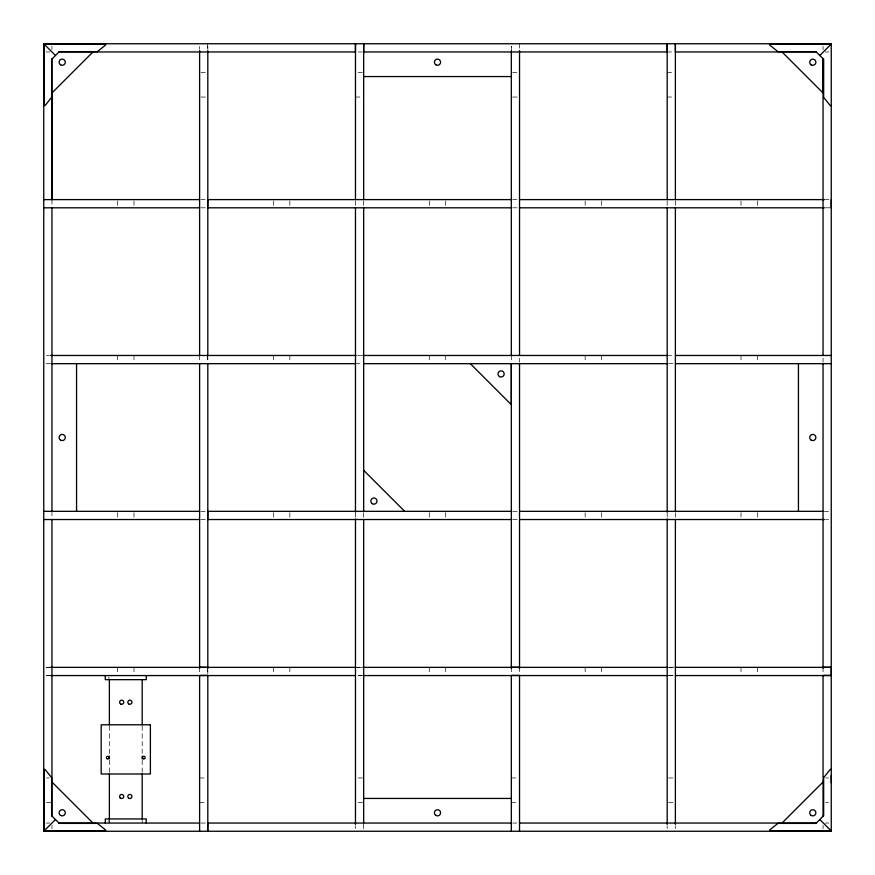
<?xml version="1.0" encoding="UTF-8"?>
<svg xmlns="http://www.w3.org/2000/svg" width="875" height="875" viewBox="0 0 875 875"><rect width="100%" height="100%" fill="white"/><g stroke="black" fill="none" stroke-linecap="round" stroke-linejoin="round"><path stroke-width="0.66" stroke-dasharray="4.38 3.28" d="M46.091 667.319L51.953 667.188M355.469 667.362L362.502 667.209M674.22 667.209L667.188 667.362L674.023 667.362M46.211 51.953L49.656 51.953M358.203 51.953L362.305 51.953M667.188 51.953L674.023 51.953M825.344 51.953L828.789 51.953M200.977 72.494L207.812 72.494M358.203 72.494L362.305 72.494M512.695 72.494L516.797 72.494M667.188 72.494L674.023 72.494M200.977 97.037L207.812 97.037M355.469 97.037L362.305 97.037M512.695 97.037L519.531 97.037M667.188 97.037L674.023 97.037M200.977 199.609L205.078 199.609M512.695 199.609L516.797 199.609M825.387 199.609L828.909 199.609M200.944 207.812L207.812 207.812M512.695 207.812L519.531 207.812M825.387 207.812L831.25 207.812M46.484 355.469L49.219 355.469M357.438 355.469L362.305 355.469M667.188 355.469L674.023 355.469M46.091 363.672L51.953 363.672M355.469 363.672L362.305 363.672M668.555 363.672L674.023 363.672M200.977 511.328L205.078 511.328M512.695 511.328L519.531 511.328M824.414 511.328L828.516 511.328M200.944 519.531L207.812 519.531M512.695 519.531L519.531 519.531M825.781 519.531L828.516 519.531M46.484 667.362L49.219 667.362M357.438 667.362L363.672 667.362M46.484 675.391L51.953 675.391M358.203 675.391L362.305 675.391M668.555 675.391L674.023 675.391M46.484 675.566L49.219 675.566M358.203 675.566L362.305 675.566M668.555 675.566L674.023 675.566M46.484 777.962L49.219 777.962M199.609 777.962L206.445 777.962M358.203 777.962L363.672 777.962M511.328 777.962L516.797 777.962M668.555 777.962L675.391 777.962M825.781 777.962L828.516 777.962M46.484 802.506L51.953 802.506M199.609 802.506L206.445 802.506M358.203 802.506L363.672 802.506M511.328 802.506L516.797 802.506M668.555 802.506L675.391 802.506M825.781 802.506L828.516 802.506M46.211 823.047L49.656 823.047M200.977 823.047L207.812 823.047M512.695 823.047L516.797 823.047M825.344 823.047L828.789 823.047M207.638 43.75L207.758 49.612M207.638 355.469L207.791 362.502M207.638 667.362L207.758 673.225M823.047 46.211L823.047 49.656M823.047 358.203L823.047 362.305M823.047 667.362L823.047 674.198M823.047 825.344L823.047 828.789M757.422 200.977L757.422 207.812M757.422 355.469L757.422 362.305M757.422 512.695L757.422 519.531M757.422 667.362L757.422 674.198M741.016 200.977L741.016 207.812M741.016 355.469L741.016 362.305M741.016 512.695L741.016 519.531M741.016 667.362L741.016 674.198M675.391 200.977L675.391 207.812M675.391 512.695L675.391 519.531M675.391 825.781L675.391 828.516M667.188 200.977L667.188 207.812M667.188 512.695L667.188 519.531M667.188 825.781L667.188 828.516M601.562 200.977L601.562 207.812M601.562 355.469L601.562 362.305M601.562 512.695L601.562 519.531M601.562 667.362L601.562 674.198M585.156 200.977L585.156 207.812M585.156 355.469L585.156 362.305M585.156 512.695L585.156 519.531M585.156 667.362L585.156 674.198M519.531 43.75L519.531 49.219M519.531 358.203L519.531 362.305M519.531 667.362L519.531 675.391M511.328 355.469L511.328 362.305M511.328 667.362L511.328 674.198M445.703 200.977L445.703 207.812M445.703 355.469L445.703 362.305M445.703 512.695L445.703 519.531M445.703 667.362L445.703 674.198M429.297 200.977L429.297 207.812M429.297 355.469L429.297 362.305M429.297 512.695L429.297 519.531M429.297 667.362L429.297 674.198M363.672 200.977L363.672 206.445M363.672 512.695L363.672 518.164M363.672 824.217L363.672 828.909M355.469 200.977L355.469 207.812M355.469 512.695L355.469 519.531M355.469 825.781L355.469 828.516M289.844 200.977L289.844 207.812M289.844 355.469L289.844 362.305M289.844 512.695L289.844 519.531M289.844 667.362L289.844 674.198M273.438 200.977L273.438 207.812M273.438 355.469L273.438 362.305M273.438 512.695L273.438 519.531M273.438 667.362L273.438 674.198M207.812 46.484L207.812 49.219M207.812 355.469L207.812 362.305M207.812 669.922L207.812 674.056M199.609 46.484L199.609 49.219M199.609 355.469L199.609 362.305M199.609 667.362L199.609 674.198M142.188 726.097L142.188 754.764M142.188 760.233L142.188 772.527M142.188 820.312L142.188 823.047M133.984 200.977L133.984 207.812M133.984 355.469L133.984 362.305M133.984 512.695L133.984 519.531M133.984 667.362L133.984 674.198M117.578 200.977L117.578 207.812M117.578 355.469L117.578 362.305M117.578 512.695L117.578 519.531M117.578 667.362L117.578 674.198M109.375 726.097L109.375 754.764M109.375 760.233L109.375 772.527M109.375 820.312L109.375 823.047M108.883 676.933L108.883 679.667M108.883 820.312L108.883 823.047M51.953 46.211L51.953 49.656M51.953 199.609L51.953 207.812M51.953 511.328L51.953 518.361M51.953 825.344L51.953 828.789M511.328 46.484L511.328 50.586L511.328 46.484"/><path stroke-width="1.31" d="M51.953 58.614L51.953 199.609L51.953 92.969L92.969 51.953M831.25 782.862L831.25 775.491M823.047 667.188L831.25 667.362L831.25 675.566L675.391 675.566M831.25 207.812L831.25 199.609M207.638 831.25L207.812 823.047L511.328 823.047M44.034 830.966L105.558 830.966L105.558 829.938L97.355 823.375L59.38 823.375L51.625 815.719L51.625 777.645L45.062 769.442L44.034 769.442L44.034 830.966L55.475 819.525M819.809 55.486L831.25 44.045L769.727 44.045L769.727 45.073L777.93 51.636L815.905 51.636L823.659 59.292L823.659 97.366L830.222 105.569L831.25 105.569M782.031 823.047L823.047 782.031M44.034 44.045L105.558 44.045L105.558 45.073L97.355 51.636L59.281 51.636L51.625 59.391L51.625 97.366L45.062 105.569L44.034 105.569L44.034 44.045L55.475 55.486M58.789 51.953L355.469 51.953L355.469 43.75L355.469 199.609M816.386 51.953L675.391 51.953L675.391 43.75L675.391 199.609M363.672 76.562L511.328 76.562M43.75 199.609L199.609 199.609M511.328 199.609L207.812 199.609L207.638 207.812L511.328 207.812M519.531 199.609L824.414 199.609M43.75 207.812L199.609 207.812M519.531 207.812L824.414 207.812M50.586 355.469L356.081 355.469M362.884 355.469L667.188 355.469M675.391 355.469L831.25 355.469M51.953 363.672L355.469 363.672M363.672 363.672L667.188 363.672M675.391 363.672L831.25 363.672M43.75 511.328L199.609 511.328M511.328 511.328L207.812 511.328L207.638 519.531L511.328 519.531M519.531 511.328L823.047 511.328M43.75 519.531L199.609 519.531M519.531 519.531L824.414 519.531M50.586 667.362L356.081 667.362M362.884 667.362L667.188 667.362M675.391 667.362L831.25 667.362M831.25 675.391L823.047 675.391L823.047 816.386M50.586 675.566L355.469 675.566M363.672 675.566L667.188 675.566M831.25 769.442L830.222 769.442L823.659 777.645L823.659 815.62L816.003 823.375L777.93 823.375L769.727 829.938L769.727 830.966L831.25 830.966L819.809 819.525M363.672 798.438L511.328 798.438M58.614 823.047L199.609 823.047M519.531 823.047L816.211 823.047M511.328 667.188L519.531 667.362M199.609 667.188L207.812 667.362M782.031 51.953L823.047 92.969L823.047 58.789L823.047 355.469M470.312 363.672L511.328 404.688L511.328 363.672L511.328 668.555M363.672 470.312L404.688 511.328M51.953 782.031L92.969 823.047M823.047 363.672L823.047 668.555M798.438 363.672L798.438 511.328M675.391 207.812L675.391 511.328M675.391 519.531L675.391 824.414M667.188 199.609L667.188 43.75L667.188 51.953L363.672 51.953L363.672 43.75L363.672 199.609M667.188 207.812L667.188 512.116M667.188 518.919L667.188 824.414M519.531 50.586L519.531 355.469M519.531 363.672L519.531 668.555M519.531 831.25L519.531 675.391L511.328 675.391L511.328 831.25M511.328 51.953L511.328 355.469M363.672 207.812L363.672 511.328M363.672 519.531L363.672 823.047M355.469 207.812L355.469 512.116M355.469 518.919L355.469 824.414M207.812 50.586L207.812 355.469M207.812 363.672L207.812 668.555M207.812 831.25L207.812 675.391L199.609 675.391L199.609 831.25M199.609 50.586L199.609 355.469M199.609 363.672L199.609 668.555M146.289 675.566L146.289 679.667L105.273 679.667L105.273 675.566M146.289 823.047L146.289 818.945L105.273 818.945L105.273 823.047M142.188 679.667L142.188 724.73M142.188 756.131L142.188 758.866M142.188 773.883L142.188 818.945M109.375 679.667L109.375 724.73M109.375 756.131L109.375 758.866M109.375 773.883L109.375 818.945M76.562 363.672L76.562 511.328M51.953 207.812L51.953 511.328M51.953 519.531L51.953 816.211M831.25 43.75L43.75 43.75L43.75 831.25L831.25 831.25L831.25 43.75M150.391 724.784L101.172 724.784L101.172 774.003L150.391 774.003L150.391 724.784M811.081 440.07A3.084 3.084 0 0 0 815.872 437.697A3.084 3.084 0 0 0 811.42 434.733A3.084 3.084 0 0 0 811.081 440.07M60.495 440.07A3.084 3.084 0 0 0 65.286 437.697A3.084 3.084 0 0 0 60.834 434.733A3.084 3.084 0 0 0 60.495 440.07M435.794 64.772A3.084 3.084 0 0 0 440.573 62.409A3.084 3.084 0 0 0 436.133 59.445A3.084 3.084 0 0 0 435.794 64.772M60.659 64.881A3.084 3.084 0 0 0 65.286 62.202A3.084 3.084 0 0 0 60.659 59.533A3.084 3.084 0 0 0 60.659 64.881M811.256 64.881A3.084 3.084 0 0 0 815.883 62.202A3.084 3.084 0 0 0 811.256 59.533A3.084 3.084 0 0 0 811.256 64.881M810.611 814.975A3.084 3.084 0 0 0 815.773 813.597A3.084 3.084 0 0 0 812 809.812A3.084 3.084 0 0 0 810.611 814.975M499.538 376.6A3.084 3.084 0 0 0 504.164 373.92A3.084 3.084 0 0 0 499.538 371.252A3.084 3.084 0 0 0 499.538 376.6M372.378 503.748A3.084 3.084 0 0 0 377.005 501.08A3.084 3.084 0 0 0 372.378 498.4A3.084 3.084 0 0 0 372.378 503.748M435.794 815.358A3.084 3.084 0 0 0 440.573 812.995A3.084 3.084 0 0 0 436.133 810.031A3.084 3.084 0 0 0 435.794 815.358M60.659 815.467A3.084 3.084 0 0 0 65.286 812.798A3.084 3.084 0 0 0 60.659 810.119A3.084 3.084 0 0 0 60.659 815.467M143.172 758.734A1.312 1.312 0 0 0 145.141 757.597A1.312 1.312 0 0 0 143.172 756.459A1.312 1.312 0 0 0 143.172 758.734M107.078 758.734A1.312 1.312 0 0 0 109.047 757.597A1.312 1.312 0 0 0 107.078 756.459A1.312 1.312 0 0 0 107.078 758.734M128.428 797.923A2.045 2.045 0 0 0 131.863 797.005A2.045 2.045 0 0 0 129.347 794.489A2.045 2.045 0 0 0 128.428 797.923M120.225 797.923A2.045 2.045 0 0 0 123.659 797.005A2.045 2.045 0 0 0 121.144 794.489A2.045 2.045 0 0 0 120.225 797.923M128.68 703.883A2.045 2.045 0 0 0 131.917 702.439A2.045 2.045 0 0 0 129.052 700.35A2.045 2.045 0 0 0 128.68 703.883M120.652 704.003A2.045 2.045 0 0 0 123.736 702.231A2.045 2.045 0 0 0 120.652 700.448A2.045 2.045 0 0 0 120.652 704.003"/></g></svg>
